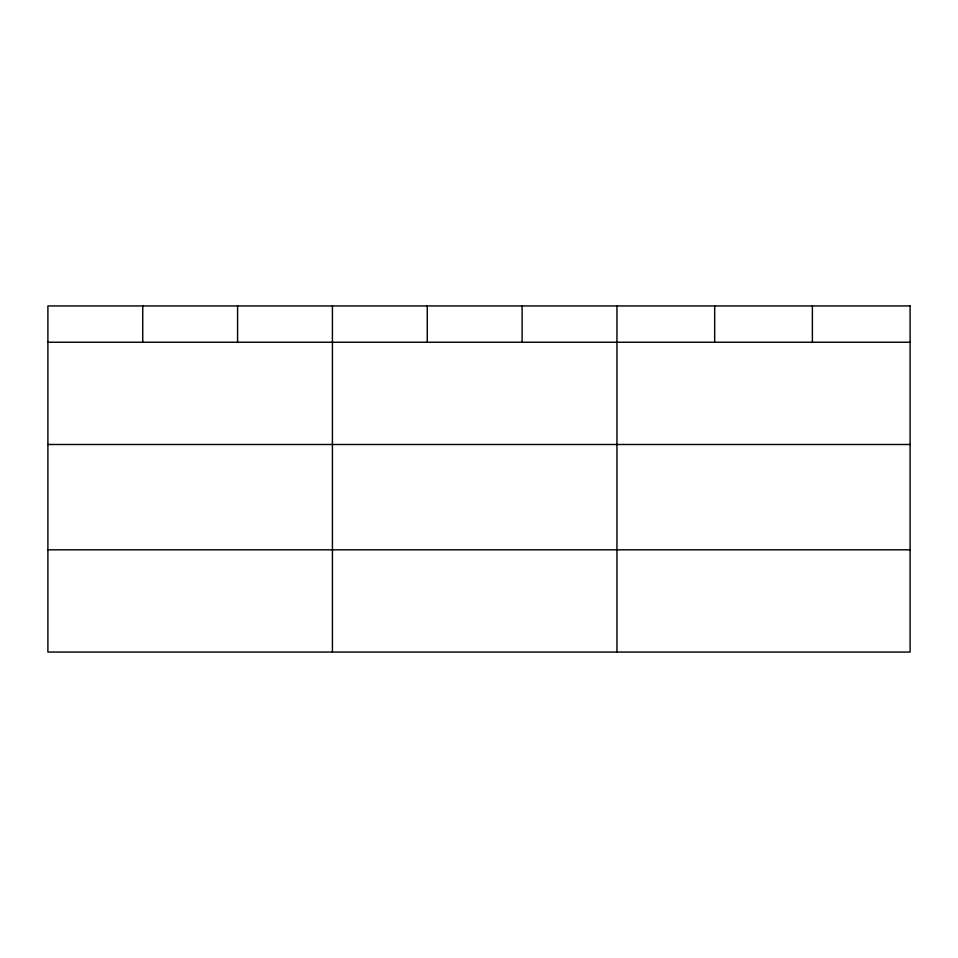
<?xml version="1.0" encoding="UTF-8"?>
<svg xmlns="http://www.w3.org/2000/svg" width="958" height="958" viewBox="0 0 958 958"><rect width="100%" height="100%" fill="white"/><g stroke="black" fill="none" stroke-linecap="round" stroke-linejoin="round"><path stroke-width="1.44" d="M47.9 342.245L910.1 342.245M47.9 444.488L910.1 444.488M47.9 549.82L910.1 549.82M812.384 305.949L812.384 342.245M714.668 305.949L714.668 342.245M616.952 305.949L616.952 652.051M522.11 305.949L522.11 342.245M427.268 305.949L427.268 342.245M332.426 305.949L332.426 652.051M237.584 305.949L237.584 342.245M142.742 305.949L142.742 342.245M910.1 305.949L47.9 305.949L47.9 652.051L910.1 652.051L910.1 305.949"/></g></svg>
